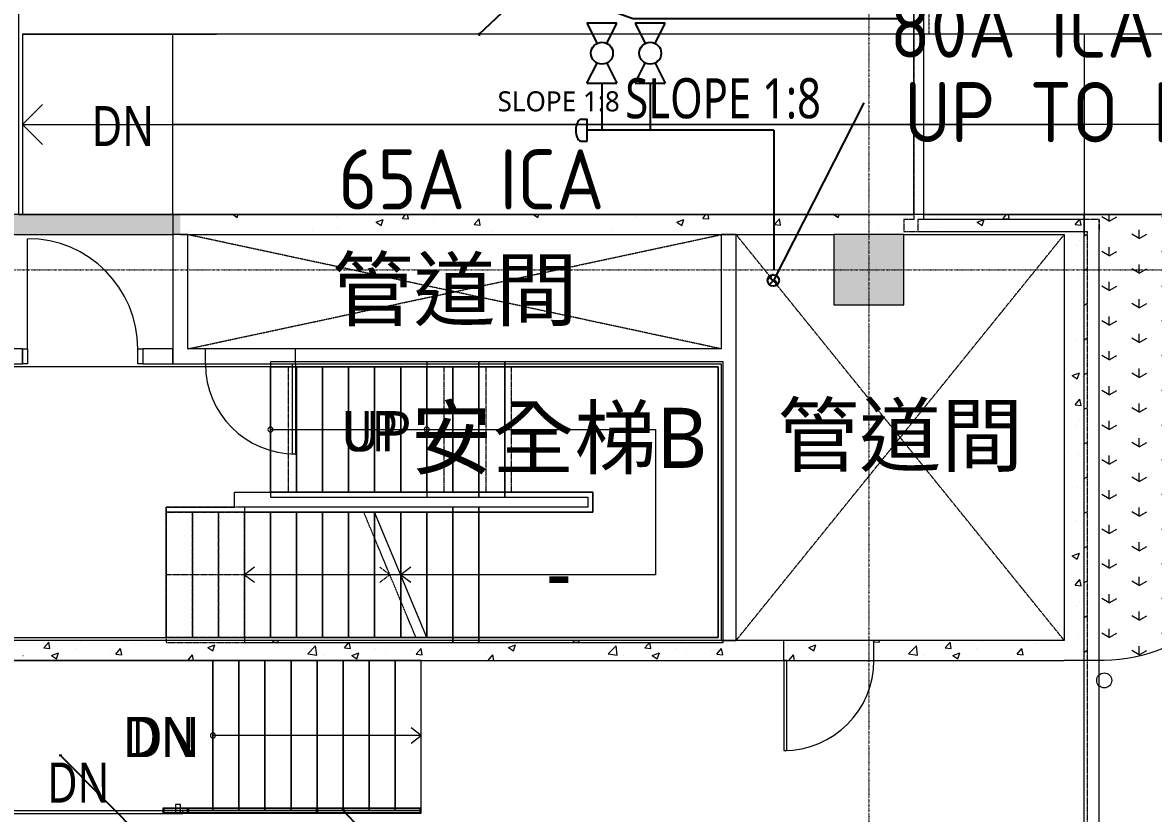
# Model space of a CAD drawing. Extents: x -76427 to 292734, y -42117 to 131250.
# Drawn here: x 253150 to 264441, y 24573 to 32467 of the extents above; entities that cross this region are included whole.
import ezdxf
from ezdxf.enums import TextEntityAlignment as Align

# ---------------------------------------------------------------- set-up
doc = ezdxf.new("R2010")
doc.units = 0
doc.header["$LTSCALE"] = 10
for name, pattern in [('H12PL1$0$DOTK1', [0.01, 0.005, -0.005]), ('H12PL1$0$HIDDEN', [0.4, 0.3, -0.1]), ('H12PL1$0$JJP_三點線', [0.9, 0.3, -0.15, 0, -0.15, 0, -0.15, 0, -0.15]), ('H12PL1$0$JJP_虛線(退縮線、投影線、地下室範圍、非屬本工程、圖面分區)', [0.45, 0.3, -0.15]), ('H12PL1$0$虛線', [0.846667, 0.423333, -0.423333]), ('XFM7P10ICA$0$H12PL1$0$JJP_三點線', [0.9, 0.3, -0.15, 0, -0.15, 0, -0.15, 0, -0.15]), ('XFM7P10ICA$0$H12PL1$0$JJP_虛線(退縮線、投影線、地下室範圍、非屬本工程、圖面分區)', [0.45, 0.3, -0.15])]:
    doc.linetypes.add(name, pattern=pattern)
for name, color, linetype in [('H12PL1$0$A-OBJE-2D', 252, 'Continuous'), ('H12PL1$0$A-RAIL', 252, 'Continuous'), ('H12PL1$0$A-STRS', 252, 'Continuous'), ('H12PL1$0$A-TEXT', 252, 'Continuous'), ('H12PL1$0$A-WALL-EX', 252, 'Continuous'), ('H12PL1$0$A-WALL-IN', 252, 'Continuous'), ('H12PL1$0$A-ZONE', 252, 'Continuous'), ('H12PL1$0$Door', 252, 'Continuous'), ('H12PL1$0$Hattch', 252, 'Continuous'), ('H12PL1$0$L10_14_SIAGE2', 252, 'Continuous'), ('H12PL1$0$L10_14_SUGATA4', 252, 'Continuous'), ('H12PL1$0$L10_14_SUGATAD', 252, 'Continuous'), ('H12PL1$0$S-COL', 252, 'Continuous'), ('H12PL1$0$S-GRID', 252, 'Continuous'), ('H12PL1$0$S-SLAB-SHOW', 252, 'Continuous'), ('XFM7P10ICA$0$H12PL1$0$A-CLNG', 252, 'Continuous'), ('XFM7P10ICA$0$H12PL1$0$A-OBJE-2D', 252, 'Continuous'), ('XFM7P10ICA$0$H12PL1$0$A-STRS', 252, 'Continuous'), ('XFM7P10ICA$0$H12PL1$0$A-TEXT-修改說明', 252, 'Continuous'), ('XFM7P10ICA$0$H12PL1$0$A-WALL-EX', 252, 'Continuous'), ('XFM7P10ICA$0$H12PL1$0$A-WALL-IN', 252, 'Continuous'), ('XFM7P10ICA$0$H12PL1$0$Hattch', 252, 'Continuous'), ('XFM7P10ICA$0$H12PL1$0$L-ROAD', 252, 'Continuous'), ('XFM7P10ICA$0$H12PL1$0$S-COL', 252, 'Continuous'), ('XFM7P10ICA$0$H12PL1$0$S-GRID', 252, 'Continuous'), ('XFM7P10ICA$0$H12PL1$0$S-SLAB-SHOW', 252, 'Continuous'), ('XFM7P10ICA$0$PIPE', 2, 'Continuous'), ('XFM7P10ICA$0$PIPE-TEXT', 1, 'Continuous'), ('XFM7P10ICA$0$U-ICA-PIPE-P2', 4, 'Continuous'), ('XFM7P10ICA$0$U-ICA-TXT', 3, 'Continuous'), ('XFM7P10ICA$0$U-ICA-VALVE', 2, 'Continuous')]:
    doc.layers.add(name, color=color, linetype=linetype)
doc.styles.add('H12PL1$0$Standard', font='', dxfattribs={"width": 0.8})
doc.styles.add('XFM7P10ICA$0$aa-txt', font='isocp.shx', dxfattribs={"bigfont": 'chineset'})
doc.styles.add('XFM7P10ICA$0$H12PL1$0$dim-txt', font='isocp.shx', dxfattribs={"width": 0.7, "bigfont": 'chineset.shx'})
doc.styles.add('XFM7P10ICA$0$H12PL1$0$Standard', font='isocp.shx', dxfattribs={"bigfont": 'chineset.shx'})
doc.styles.get('H12PL1$0$Standard').set_extended_font_data('Microsoft JhengHei')
doc.dimstyles.new('XFM7P10ICA$0$H12PL1$0$ARCH-dim-200MM', dxfattribs={"dimscale": 200, "dimtxt": 0.3, "dimasz": 0.1, "dimexe": 0.1, "dimexo": 0.1, "dimgap": 0.05, "dimtad": 1, "dimdec": 0, "dimlfac": 10, "dimrnd": 0.5, "dimdsep": 46, "dimtxsty": 'XFM7P10ICA$0$H12PL1$0$dim-txt', "dimblk": 'XFM7P10ICA$0$H12PL1$0$_Dot', "dimcen": 2, "dimclrd": 256, "dimclre": 256, "dimclrt": 256, "dimadec": 0, "dimazin": 0, "dimtfac": 1, "dimtix": 1, "dimtmove": 2, "dimatfit": 3, "dimldrblk": 'XFM7P10ICA$0$H12PL1$0$_OBLIQUE', "dimfxl": 1, "dimtvp": 1, "dimtolj": 1, "dimarcsym": 0})

# ---------------------------------------------------------------- blocks, each defined once
blk = doc.blocks.new('*U254')
for p, q in [((-150, 75), (-49.2, 24.6)), ((150, 75), (49.2, 24.6)), ((-49.2, -24.6), (-150, -75)), ((49.2, -24.6), (150, -75))]:
    blk.add_line(p, q)
for points in [[(-150, 75), (-150, -75)], [(150, -75), (150, 75)]]:
    blk.add_lwpolyline(points)
blk.add_circle((0, 0), 55)
blk = doc.blocks.new('XFM7P10ICA$0$Ca-065')
for p, q in [((-3.65, -1.73), (-3.65, 0)), ((3.65, 0), (-3.65, 0)), ((3.65, -1.73), (3.65, 0))]:
    blk.add_line(p, q)
for centre, radius, start, end in [((-2.09, -1.73), 1.56, 180, 241.7155), ((0, 2.16), 5.98, 241.7155, 298.2845), ((2.09, -1.73), 1.56, 298.2845, 0)]:
    blk.add_arc(centre, radius, start, end)
blk = doc.blocks.new('XFM7P10ICA$0$H12PL1$0$_Dot')
blk = doc.blocks.new('XFM7P10ICA$0$H12PL1$0$_OBLIQUE')
at = {"color": 0, "linetype": 'ByBlock', "lineweight": -2}
blk.add_line((-0.5, -0.5), (0.5, 0.5), dxfattribs=at)
blk = doc.blocks.new('H12PL1')
at = {"layer": 'H12PL1$0$Hattch', "linetype": 'Continuous', "lineweight": 0}
h = blk.add_hatch(dxfattribs=at)
h.set_pattern_fill('草_0001', color=256, scale=10, style=0, pattern_type=2)
h.set_pattern_definition([(90, (2e-12, 3e-12), (-600, 0), [86.60254, -259.8076]), (90, (300, 173.2), (-600, 0), [86.60254, -259.8076]), (30, (2e-12, 3e-12), (-300, 519.6152), [86.60254, -259.8076]), (30, (2e-12, 346.4), (-300, 519.6152), [86.60254, -259.8076]), (150, (2e-12, 3e-12), (300, 519.6152), [86.60254, -259.8076]), (150, (2e-12, 346.4), (300, 519.6152), [86.60254, -259.8076])])
edge = h.paths.add_edge_path()
edge.add_line((263750, 30550), (265450, 30550))
edge.add_line((265450, 30550), (265450, 27600))
edge.add_arc((263950, 27600), 1500, -90, 0, ccw=False)
edge.add_line((263950, 26100), (263750, 26100))
edge.add_line((263750, 26100), (263750, 30550))
at = {"layer": 'H12PL1$0$A-OBJE-2D', "linetype": 'H12PL1$0$HIDDEN', "lineweight": 0}
for p, q in [((254800, 29210), (260125, 30350)), ((260125, 29210), (254800, 30350)), ((260275, 26300), (263550, 30350)), ((263550, 26300), (260275, 30350))]:
    blk.add_line(p, q, dxfattribs=at)
at = {"layer": 'H12PL1$0$A-OBJE-2D', "lineweight": 0}
blk.add_lwpolyline([(254650, 30550), (254650, 32350)], dxfattribs=at)
at = {"layer": 'H12PL1$0$A-OBJE-2D', "lineweight": 0, "flags": 128}
blk.add_lwpolyline([(265450, 31450), (254650, 31450)], dxfattribs=at)
at = {"layer": 'H12PL1$0$A-RAIL', "lineweight": 0}
for p, q in [((254550, 24625), (254550, 24575)), ((255050, 24625), (254550, 24625)), ((254560, 24617.5), (254560, 24582.5)), ((255050, 24617.5), (254560, 24617.5)), ((254560, 24617.5), (254560, 24582.5)), ((255050, 24617.5), (254560, 24617.5)), ((254725, 24661.03), (254675, 24661.03)), ((254675, 24661.03), (254675, 24570)), ((254725, 24570), (254725, 24661.03)), ((257130, 24625), (255050, 24625)), ((257120, 24617.5), (255050, 24617.5)), ((257120, 24617.5), (255050, 24617.5)), ((257120, 24582.5), (257120, 24617.5)), ((257120, 24582.5), (257120, 24617.5)), ((257130, 24575), (257130, 24625)), ((254550, 24575), (255050, 24575)), ((254560, 24582.5), (255050, 24582.5)), ((254560, 24582.5), (255050, 24582.5)), ((255050, 24582.5), (257120, 24582.5)), ((255050, 24582.5), (257120, 24582.5)), ((255050, 24575), (257130, 24575))]:
    blk.add_line(p, q, dxfattribs=at)
at = {"layer": 'H12PL1$0$A-RAIL', "lineweight": 0, "flags": 128}
for points in [[(254800, 24587.5, 1), (254800, 24612.5, 1)], [(256090, 24587.5, 1), (256090, 24612.5, 1)]]:
    blk.add_lwpolyline(points, format="xyb", close=True, dxfattribs=at)
at = {"layer": 'H12PL1$0$A-STRS', "lineweight": 0}
for p, q in [((257705, 29080), (257185, 29080)), ((257185, 29080), (257185, 29030)), ((257185, 29030), (257705, 29030)), ((257185, 29030), (257185, 27780)), ((257705, 29030), (257185, 29030)), ((257185, 29030), (257185, 27780)), ((257445, 29030), (257185, 29030)), ((257445, 29030), (257445, 27780)), ((257445, 27780), (257445, 29030)), ((257445, 29030), (257445, 27780)), ((257705, 29030), (257445, 29030)), ((257705, 29030), (257705, 29080)), ((257965, 29080), (257705, 29080)), ((257705, 29080), (257705, 29030)), ((257705, 29030), (257965, 29030)), ((257779.57, 29030), (257705, 29030)), ((257705, 29030), (257705, 27780)), ((257705, 29030), (257705, 27780)), ((257705, 29030), (257705, 27780)), ((257705, 27780), (257705, 29030)), ((257705, 29030), (257705, 27780)), ((257965, 29030), (257705, 29030)), ((257965, 29030), (257779.57, 29030)), ((260145, 29080), (257965, 29080)), ((257965, 29030), (260095, 29030)), ((260095, 29030), (257965, 29030)), ((260095, 29030), (257965, 29030)), ((260095, 29030), (260095, 26330)), ((260095, 26330), (260095, 29030)), ((260095, 26330), (260095, 29030)), ((260145, 26280), (260145, 29080)), ((257185, 28405), (257445, 28405)), ((257445, 28405), (257705, 28405)), ((257705, 28405), (257965, 28405)), ((257965, 28405), (259470, 28405)), ((259470, 28405), (259470, 26955)), ((257705, 27780), (257185, 27780)), ((257185, 27780), (257185, 27730)), ((257185, 27780), (257705, 27780)), ((257185, 27780), (257445, 27780)), ((257445, 27780), (257705, 27780)), ((257705, 27730), (257705, 27780)), ((257965, 27780), (257705, 27780)), ((257705, 27780), (257705, 27730)), ((257705, 27780), (257779.57, 27780)), ((257705, 27780), (257965, 27780)), ((257779.57, 27780), (257965, 27780)), ((258845, 27780), (257965, 27780)), ((257965, 27780), (258845, 27780)), ((257965, 27780), (258845, 27780)), ((258845, 27580), (258845, 27780)), ((258845, 27780), (258845, 27580)), ((258845, 27780), (258845, 27580)), ((257185, 27730), (257705, 27730)), ((257705, 27730), (257965, 27730)), ((257965, 27730), (258795, 27730)), ((258795, 27730), (258795, 27630)), ((257445, 27630), (256644.2, 27630)), ((256665, 27580), (257445, 27580)), ((257445, 27580), (256665, 27580)), ((256925, 27580), (256665, 27580)), ((257185, 26330), (256665, 27580)), ((256925, 26955), (256925, 27580)), ((257185, 27580), (256925, 27580)), ((256925, 27580), (256925, 26955)), ((256925, 26955), (256925, 27580)), ((257185, 26330), (257185, 27580)), ((257445, 27580), (257185, 27580)), ((257185, 27580), (257185, 26330)), ((257185, 26330), (257185, 27580)), ((257705, 27630), (257445, 27630)), ((257445, 27630), (257445, 27580)), ((257445, 27580), (257445, 27630)), ((257445, 27580), (257705, 27580)), ((257705, 27580), (257445, 27580)), ((257445, 26330), (257445, 27580)), ((257445, 26330), (257445, 27580)), ((257705, 27580), (257445, 27580)), ((257445, 27580), (257445, 26330)), ((257445, 26330), (257445, 27580)), ((258795, 27630), (257705, 27630)), ((257705, 27580), (258845, 27580)), ((258845, 27580), (257705, 27580)), ((258845, 27580), (257705, 27580)), ((257025, 27030), (256925, 26955)), ((257445, 26955), (256925, 26955)), ((256925, 26955), (257025, 26880)), ((257705, 26955), (257445, 26955)), ((259470, 26955), (257705, 26955)), ((257445, 26330), (257185, 26330)), ((257185, 26330), (257445, 26330)), ((257185, 26330), (257445, 26330)), ((257705, 26330), (257445, 26330)), ((257445, 26330), (257445, 26280)), ((257445, 26280), (257445, 26330)), ((257445, 26330), (257705, 26330)), ((257445, 26330), (257705, 26330)), ((260095, 26330), (257705, 26330)), ((257705, 26330), (260095, 26330)), ((257705, 26330), (260095, 26330)), ((257205.8, 26280), (257445, 26280)), ((257445, 26280), (257705, 26280)), ((257705, 26280), (260145, 26280)), ((255310, 26100), (255050, 26100)), ((255050, 26100), (255050, 24600)), ((255570, 26100), (255310, 26100)), ((255310, 26100), (255310, 24600)), ((255310, 24600), (255310, 26100)), ((255830, 26100), (255570, 26100)), ((255570, 26100), (255570, 24600)), ((255570, 24600), (255570, 26100)), ((256090, 26100), (255830, 26100)), ((255830, 26100), (255830, 24600)), ((255830, 24600), (255830, 26100)), ((256350, 26100), (256090, 26100)), ((256090, 26100), (256090, 24600)), ((256090, 24600), (256090, 26100)), ((256610, 26100), (256350, 26100)), ((256350, 26100), (256350, 24600)), ((256350, 24600), (256350, 26100)), ((256870, 26100), (256610, 26100)), ((256610, 26100), (256610, 24600)), ((256610, 24600), (256610, 26100)), ((257130, 26100), (256870, 26100)), ((256870, 26100), (256870, 24600)), ((256870, 24600), (256870, 26100)), ((257130, 24600), (257130, 26100)), ((257130, 25350), (257030, 25425)), ((255310, 25350), (255050, 25350)), ((256870, 25350), (255310, 25350)), ((257130, 25350), (256870, 25350)), ((257030, 25275), (257130, 25350)), ((255050, 24600), (255310, 24600)), ((255310, 24600), (255570, 24600)), ((255570, 24600), (255830, 24600)), ((255830, 24600), (256090, 24600)), ((256090, 24600), (256350, 24600)), ((256350, 24600), (256610, 24600)), ((256610, 24600), (256870, 24600)), ((256870, 24600), (257130, 24600))]:
    blk.add_line(p, q, dxfattribs=at)
at = {"layer": 'H12PL1$0$A-STRS', "linetype": 'H12PL1$0$JJP_虛線(退縮線、投影線、地下室範圍、非屬本工程、圖面分區)', "lineweight": 0}
for p, q in [((257360.68, 27780), (257360.68, 29030)), ((257779.57, 27780), (257779.57, 29030)), ((256535.89, 27630), (254585, 27630)), ((254585, 27630), (254585, 27580)), ((254585, 27580), (256556.69, 27580)), ((254845, 27580), (254585, 27580)), ((254585, 27580), (254585, 26330)), ((254845, 26330), (254845, 27580)), ((255105, 27580), (254845, 27580)), ((254845, 27580), (254845, 26330)), ((254845, 26330), (254845, 27580)), ((255105, 26330), (255105, 27580)), ((255365, 27580), (255105, 27580)), ((255105, 27580), (255105, 26330)), ((255105, 26330), (255105, 27580)), ((255365, 26330), (255365, 27580)), ((255625, 27580), (255365, 27580)), ((255365, 27580), (255365, 26330)), ((255365, 26330), (255365, 27580)), ((255625, 26330), (255625, 27580)), ((255885, 27580), (255625, 27580)), ((255625, 27580), (255625, 26330)), ((255625, 26330), (255625, 27580)), ((255885, 26330), (255885, 27580)), ((256145, 27580), (255885, 27580)), ((255885, 27580), (255885, 26330)), ((255885, 26330), (255885, 27580)), ((256145, 26330), (256145, 27580)), ((256405, 27580), (256145, 27580)), ((256145, 27580), (256145, 26330)), ((256145, 26330), (256145, 27580)), ((256405, 26330), (256405, 27580)), ((256556.69, 27580), (256405, 27580)), ((256405, 27580), (256405, 26330)), ((256405, 26330), (256405, 27580)), ((257076.69, 26330), (256556.69, 27580)), ((257445, 26330), (257445, 27580)), ((256665, 26330), (256665, 27319.64)), ((256665, 27319.64), (256665, 26330)), ((256665, 26330), (256665, 27319.64)), ((256816.69, 26955), (256716.69, 27030)), ((254845, 26955), (254585, 26955)), ((256816.69, 26955), (254845, 26955)), ((256716.69, 26880), (256816.69, 26955)), ((256925, 26330), (256925, 26694.64)), ((256925, 26694.64), (256925, 26330)), ((256925, 26330), (256925, 26694.64)), ((257076.69, 26330), (254585, 26330)), ((254585, 26330), (254585, 26280)), ((254585, 26330), (254845, 26330)), ((254845, 26330), (255105, 26330)), ((255105, 26330), (255365, 26330)), ((255365, 26330), (255625, 26330)), ((255625, 26330), (255885, 26330)), ((255885, 26330), (256145, 26330)), ((256145, 26330), (256405, 26330)), ((256405, 26330), (256665, 26330)), ((256665, 26330), (256925, 26330)), ((256925, 26330), (257076.69, 26330)), ((254585, 26280), (257097.49, 26280))]:
    blk.add_line(p, q, dxfattribs=at)
at = {"layer": 'H12PL1$0$A-STRS', "linetype": 'H12PL1$0$虛線', "lineweight": 0}
for p, q in [((254585, 27580), (254585, 26330)), ((256556.69, 27580), (254585, 27580)), ((254585, 26330), (257076.69, 26330))]:
    blk.add_line(p, q, dxfattribs=at)
at = {"layer": 'H12PL1$0$A-STRS', "lineweight": 0, "flags": 128}
for points in [[(257185, 28380, 1), (257185, 28430, 1)], [(255050, 25325, 1), (255050, 25375, 1)]]:
    blk.add_lwpolyline(points, format="xyb", close=True, dxfattribs=at)
at = {"layer": 'H12PL1$0$A-WALL-EX', "linetype": 'H12PL1$0$JJP_虛線(退縮線、投影線、地下室範圍、非屬本工程、圖面分區)', "lineweight": 0}
for p, q in [((263780, 30500), (262087.86, 30500)), ((263900, 30500), (263780, 30500)), ((263900, 30380), (263900, 30500)), ((263900, -2530), (263900, 30380))]:
    blk.add_line(p, q, dxfattribs=at)
at = {"layer": 'H12PL1$0$A-WALL-EX', "linetype": 'H12PL1$0$JJP_虛線(退縮線、投影線、地下室範圍、非屬本工程、圖面分區)', "lineweight": 0, "flags": 128}
for points in [[(262050, 90450), (262050, 30500)], [(262150, 30500), (262150, 90550)], [(262050, 30500), (261950.38, 30500)], [(261950.38, 30500), (261950.38, 30380)], [(263900.03, 30500.03), (262087.86, 30500.03)], [(262087.86, 30500.03), (262087.86, 30500)], [(262087.86, 30500), (262087.86, 30380)], [(263900, 30500), (262150, 30500)], [(263900, 30500), (263900, 30380)], [(263900.03, 30500.03), (263900.03, 30500)], [(263900.03, -2650.03), (263900.03, 30500)], [(261950.38, 30380), (263780, 30380)], [(262087.86, 30380), (263780, 30380)], [(263780, 30380), (263780, -2530)], [(263780, 30380), (263780, -2530)], [(263900, -2650), (263900, 30380)]]:
    blk.add_lwpolyline(points, dxfattribs=at)
at = {"layer": 'H12PL1$0$A-WALL-EX', "lineweight": 0, "flags": 128}
for points in [[(262150, 30500), (262150, 90550)], [(262150, 30500), (262150, 90550)], [(262050, 30550), (254650, 30550)], [(263750, 30550), (262050, 30550)], [(263750, 30550), (263750, 30350)], [(254800, 30350), (261250, 30350)], [(261950, 30350), (262050, 30350)], [(262050, 30350), (263550, 30350)], [(263550, 30350), (263550, 26300)], [(263750, 26100), (263750, 30350)], [(263750, 26100), (263550, 26100)]]:
    blk.add_lwpolyline(points, dxfattribs=at)
at = {"layer": 'H12PL1$0$A-WALL-IN', "lineweight": 0}
for p, q in [((254800, 30350), (254650, 30350)), ((254800, 30350), (254650, 30350)), ((253150, 29210), (253150, 29060)), ((254350, 29210), (254350, 29060)), ((254975, 29060), (254975, 29210)), ((255875, 29060), (255875, 29210)), ((260750, 26100), (260750, 26300)), ((261650, 26100), (261650, 26300))]:
    blk.add_line(p, q, dxfattribs=at)
at = {"layer": 'H12PL1$0$A-WALL-IN', "lineweight": 0, "flags": 128}
for points in [[(254650, 30550), (254650, 30350)], [(254650, 30350), (254650, 29060)], [(254800, 29210), (254800, 30350)], [(260275, 30350), (260125, 30350)], [(260125, 30350), (260125, 29210)], [(260275, 26300), (260275, 30350)], [(253150, 29210), (253050, 29210)], [(254650, 29210), (254350, 29210)], [(254650, 29060), (254650, 29210)], [(254975, 29210), (254800, 29210)], [(260125, 29210), (255875, 29210)], [(253050, 29060), (253150, 29060)], [(254350, 29060), (254650, 29060)], [(254650, 29060), (254800, 29060)], [(254800, 29060), (254975, 29060)], [(255875, 29060), (260125, 29060)], [(260125, 29060), (260125, 26300)], [(260750, 26300), (252850, 26300)], [(260125, 26300), (260275, 26300)], [(263550, 26300), (261650, 26300)], [(252737, 26100), (260750, 26100)], [(261650, 26100), (263550, 26100)]]:
    blk.add_lwpolyline(points, dxfattribs=at)
at = {"layer": 'H12PL1$0$Door', "lineweight": 0}
for p, q in [((253200, 29210), (253200, 30310)), ((253150, 29210), (253200, 29210)), ((253150, 29060), (253150, 29210)), ((253150, 29210), (253150, 29060)), ((253150, 29210), (253150, 29060)), ((253200, 29210), (253200, 29060)), ((254300, 29060), (254300, 29210)), ((254300, 29210), (254350, 29210)), ((254350, 29210), (254350, 29060)), ((254350, 29210), (254350, 29060)), ((254350, 29210), (254350, 29060)), ((254975, 29060), (254975, 29210)), ((255875, 29060), (255875, 29210)), ((253200, 29060), (253150, 29060)), ((254350, 29060), (254300, 29060)), ((255845, 28160), (255845, 29060)), ((255845, 29060), (255875, 29060)), ((255875, 29060), (255875, 28160)), ((255875, 28160), (255845, 28160)), ((260750, 26100), (260750, 26300)), ((261650, 26100), (261650, 26300)), ((260750, 26100), (260750, 25200)), ((260780, 26100), (260750, 26100)), ((260780, 25200), (260780, 26100)), ((260750, 25200), (260780, 25200))]:
    blk.add_line(p, q, dxfattribs=at)
for centre, radius, start, end in [((253200, 29210), 1100, 0, 90), ((255875, 29060), 900, 180, 270), ((260750, 26100), 900, 270, 0)]:
    blk.add_arc(centre, radius, start, end, dxfattribs=at)
at = {"layer": 'H12PL1$0$Hattch', "lineweight": 0, "flags": 128}
blk.add_lwpolyline([(263750, 30550), (265450, 30550), (265450, 27600, -0.41421356), (263950, 26100), (263750, 26100)], format="xyb", close=True, dxfattribs=at)
at = {"layer": 'H12PL1$0$L10_14_SIAGE2', "lineweight": 0}
blk.add_circle((263950, 25900), 75, dxfattribs=at)
at = {"layer": 'H12PL1$0$L10_14_SUGATA4', "lineweight": 0}
blk.add_line((253150, 32350), (255085, 32350), dxfattribs=at)
at = {"layer": 'H12PL1$0$L10_14_SUGATAD', "linetype": 'H12PL1$0$DOTK1', "lineweight": 0}
for p, q in [((262200, 90600), (262200, 32350)), ((263900, -2650), (263900, 26100))]:
    blk.add_line(p, q, dxfattribs=at)
at = {"layer": 'H12PL1$0$S-COL', "lineweight": 0, "flags": 128}
blk.add_lwpolyline([(261250, 29650), (261950, 29650), (261950, 30350), (261250, 30350)], close=True, dxfattribs=at)
at = {"layer": 'H12PL1$0$S-GRID', "linetype": 'H12PL1$0$JJP_三點線', "lineweight": 0}
for p, q in [((261600, 128250), (261600, -28000)), ((-29000, 30000), (289600, 30000))]:
    blk.add_line(p, q, dxfattribs=at)
at = {"layer": 'H12PL1$0$S-SLAB-SHOW', "lineweight": 0, "flags": 128}
for points in [[(253150, 32350), (253150, 30550)], [(265450, 32350), (254650, 32350), (253150, 32350)], [(265450, 30550), (254650, 30550), (253150, 30550)]]:
    blk.add_lwpolyline(points, dxfattribs=at)
for points in [[(252880, 26330), (254585, 26330), (254585, 27630), (255265, 27630), (255265, 27780), (255625, 27780), (255625, 29030), (252880, 29030)], [(255050, 26100), (253050, 26100), (253050, 24570), (254750.29, 24570), (254750.29, 24600), (255050, 24600)]]:
    blk.add_lwpolyline(points, close=True, dxfattribs=at)
at = {"layer": 'H12PL1$0$A-TEXT', "linetype": 'Continuous', "lineweight": 0, "char_height": 400, "style": 'H12PL1$0$Standard'}
for s, insert, attachment_point in [('\\A1;SLOPE 1:8', (259167.98, 31911.89), 1), ('\\A1;DN', (253840.49, 31433.78), 4), ('\\A1;UP', (256337.32, 28385.49), 4), ('\\A1;DN', (254240.49, 25333.78), 4), ('\\A1;DN', (253395.24, 24879.73), 4)]:
    blk.add_mtext(s, dxfattribs=dict(at, insert=insert, attachment_point=attachment_point))
at = {"layer": 'H12PL1$0$A-ZONE', "style": 'H12PL1$0$Standard'}
for s, p in [('管道間', (257462.5, 30102.55)), ('安全梯B', (258504.91, 28621.87)), ('管道間', (261912.5, 28647.55)), ('-', (258504.91, 27279.97))]:
    blk.add_text(s, height=600, dxfattribs=at).set_placement(p, align=Align.TOP_CENTER)
blk = doc.blocks.new('XFM7P10ICA$0$H12PL1')
at = {"layer": 'XFM7P10ICA$0$H12PL1$0$Hattch', "linetype": 'Continuous', "lineweight": 0}
for points in [[(254725, 30550), (253050, 30550), (253050, 30350), (254725, 30350)], [(261250, 29650), (261950, 29650), (261950, 30350), (261250, 30350)]]:
    blk.add_hatch(color=256, dxfattribs=at).paths.add_polyline_path(points)
at = {"layer": 'XFM7P10ICA$0$H12PL1$0$A-CLNG', "lineweight": 0, "flags": 128}
blk.add_lwpolyline([(253110, 30550), (262050, 30550), (262050, 59450), (253110, 59450)], close=True, dxfattribs=at)
at = {"layer": 'XFM7P10ICA$0$H12PL1$0$A-OBJE-2D', "lineweight": 0}
for q in [(253350, 31650), (253350, 31250)]:
    blk.add_line((253150, 31450), q, dxfattribs=at)
at = {"layer": 'XFM7P10ICA$0$H12PL1$0$A-OBJE-2D', "lineweight": 0, "flags": 128}
blk.add_lwpolyline([(253150, 31450), (263750, 31450)], dxfattribs=at)
at = {"layer": 'XFM7P10ICA$0$H12PL1$0$A-STRS', "lineweight": 0}
for p, q in [((257965, 29080), (255625, 29080)), ((255625, 29080), (255625, 29030)), ((255625, 29030), (257965, 29030)), ((255625, 29030), (255625, 27780)), ((257965, 29030), (255625, 29030)), ((255625, 29030), (255625, 27780)), ((255885, 29030), (255625, 29030)), ((255885, 29030), (255885, 27780)), ((255885, 27780), (255885, 29030)), ((255885, 29030), (255885, 27780)), ((256145, 29030), (255885, 29030)), ((256145, 29030), (256145, 27780)), ((256145, 27780), (256145, 29030)), ((256145, 29030), (256145, 27780)), ((256405, 29030), (256145, 29030)), ((256405, 29030), (256405, 27780)), ((256405, 27780), (256405, 29030)), ((256405, 29030), (256405, 27780)), ((256665, 29030), (256405, 29030)), ((256665, 29030), (256665, 27780)), ((256665, 27780), (256665, 29030)), ((256665, 29030), (256665, 27780)), ((256925, 29030), (256665, 29030)), ((256925, 29030), (256925, 27780)), ((256925, 27780), (256925, 29030)), ((256925, 29030), (256925, 27780)), ((257185, 29030), (256925, 29030)), ((257705, 29080), (257185, 29080)), ((257185, 29080), (257185, 29030)), ((257185, 29030), (257185, 27780)), ((257185, 27780), (257185, 29030)), ((257185, 29030), (257185, 27780)), ((257445, 29030), (257185, 29030)), ((257185, 29030), (257705, 29030)), ((257185, 29030), (257185, 27780)), ((257705, 29030), (257185, 29030)), ((257185, 29030), (257185, 27780)), ((257445, 29030), (257185, 29030)), ((257445, 29030), (257445, 27780)), ((257445, 27780), (257445, 29030)), ((257445, 29030), (257445, 27780)), ((257705, 29030), (257445, 29030)), ((257445, 29030), (257445, 27780)), ((257445, 27780), (257445, 29030)), ((257445, 29030), (257445, 27780)), ((257705, 29030), (257445, 29030)), ((257705, 29030), (257705, 29080)), ((257965, 29080), (257705, 29080)), ((257705, 29080), (257705, 29030)), ((257705, 29030), (257705, 27780)), ((257705, 27780), (257705, 29030)), ((257705, 29030), (257705, 27780)), ((257965, 29030), (257705, 29030)), ((257705, 29030), (257965, 29030)), ((257779.57, 29030), (257705, 29030)), ((257705, 29030), (257705, 27780)), ((257705, 29030), (257705, 27780)), ((257705, 29030), (257705, 27780)), ((257705, 27780), (257705, 29030)), ((257705, 29030), (257705, 27780)), ((257965, 29030), (257705, 29030)), ((257965, 29030), (257779.57, 29030)), ((257965, 29030), (257965, 29080)), ((260145, 29080), (257965, 29080)), ((257965, 29080), (257965, 29030)), ((260145, 29080), (257965, 29080)), ((257965, 29030), (260095, 29030)), ((258032.66, 29030), (257965, 29030)), ((257965, 29030), (257965, 27780)), ((257965, 29030), (257965, 27780)), ((257965, 29030), (257965, 27780)), ((257965, 27780), (257965, 29030)), ((260095, 29030), (257965, 29030)), ((257965, 29030), (257965, 27780)), ((257965, 29030), (260095, 29030)), ((260095, 29030), (257965, 29030)), ((260095, 29030), (257965, 29030)), ((260095, 29030), (258032.66, 29030)), ((260095, 29030), (260095, 26330)), ((260095, 26330), (260095, 29030)), ((260095, 26330), (260095, 29030)), ((260095, 29030), (260095, 26330)), ((260095, 26330), (260095, 29030)), ((260095, 26330), (260095, 29030)), ((260145, 26280), (260145, 29080)), ((260145, 26280), (260145, 29080)), ((255625, 28405), (255885, 28405)), ((255885, 28405), (257965, 28405)), ((257185, 28405), (257445, 28405)), ((257445, 28405), (257705, 28405)), ((257705, 28405), (257965, 28405)), ((257965, 28405), (259470, 28405)), ((257965, 28405), (259470, 28405)), ((259470, 28405), (259470, 26955)), ((259470, 28405), (259470, 26955)), ((257965, 27780), (255625, 27780)), ((255625, 27780), (255625, 27730)), ((255625, 27780), (257965, 27780)), ((255625, 27780), (255885, 27780)), ((255885, 27780), (256145, 27780)), ((256145, 27780), (256405, 27780)), ((256405, 27780), (256665, 27780)), ((256665, 27780), (256925, 27780)), ((256925, 27780), (257185, 27780)), ((257185, 27780), (257445, 27780)), ((257705, 27780), (257185, 27780)), ((257185, 27780), (257185, 27730)), ((257185, 27780), (257705, 27780)), ((257185, 27780), (257445, 27780)), ((257445, 27780), (257705, 27780)), ((257445, 27780), (257705, 27780)), ((257705, 27780), (257965, 27780)), ((257705, 27730), (257705, 27780)), ((257965, 27780), (257705, 27780)), ((257705, 27780), (257705, 27730)), ((257705, 27780), (257779.57, 27780)), ((257705, 27780), (257965, 27780)), ((257779.57, 27780), (257965, 27780)), ((257965, 27730), (257965, 27780)), ((258845, 27780), (257965, 27780)), ((257965, 27780), (257965, 27730)), ((257965, 27780), (258032.66, 27780)), ((257965, 27780), (258845, 27780)), ((258845, 27780), (257965, 27780)), ((257965, 27780), (258845, 27780)), ((257965, 27780), (258845, 27780)), ((258032.66, 27780), (258845, 27780)), ((258845, 27580), (258845, 27780)), ((258845, 27780), (258845, 27580)), ((258845, 27780), (258845, 27580)), ((258845, 27580), (258845, 27780)), ((258845, 27780), (258845, 27580)), ((258845, 27780), (258845, 27580)), ((255625, 27730), (257965, 27730)), ((257185, 27730), (257705, 27730)), ((257705, 27730), (257965, 27730)), ((257965, 27730), (258795, 27730)), ((257965, 27730), (258795, 27730)), ((258795, 27730), (258795, 27630)), ((258795, 27730), (258795, 27630)), ((257705, 27630), (255365, 27630)), ((255365, 27630), (255365, 27580)), ((255365, 27580), (257705, 27580)), ((257705, 27580), (255365, 27580)), ((255365, 27580), (255365, 26330)), ((255625, 27580), (255365, 27580)), ((255365, 27580), (255365, 26330)), ((255625, 26330), (255625, 27580)), ((255885, 27580), (255625, 27580)), ((255625, 27580), (255625, 26330)), ((255625, 26330), (255625, 27580)), ((255885, 26330), (255885, 27580)), ((256145, 27580), (255885, 27580)), ((255885, 27580), (255885, 26330)), ((255885, 26330), (255885, 27580)), ((256145, 26330), (256145, 27580)), ((256405, 27580), (256145, 27580)), ((256145, 27580), (256145, 26330)), ((256145, 26330), (256145, 27580)), ((256405, 26330), (256405, 27580)), ((256665, 27580), (256405, 27580)), ((256405, 27580), (256405, 26330)), ((256405, 26330), (256405, 27580)), ((257445, 27630), (256644.2, 27630)), ((256665, 26330), (256665, 27580)), ((256925, 27580), (256665, 27580)), ((256665, 27580), (256665, 26330)), ((256665, 26330), (256665, 27580)), ((256665, 27580), (257445, 27580)), ((257445, 27580), (256665, 27580)), ((256925, 27580), (256665, 27580)), ((257185, 26330), (256665, 27580)), ((256925, 26330), (256925, 27580)), ((257185, 27580), (256925, 27580)), ((256925, 27580), (256925, 26330)), ((256925, 26330), (256925, 27580)), ((256925, 26955), (256925, 27580)), ((257185, 27580), (256925, 27580)), ((256925, 27580), (256925, 26955)), ((256925, 26955), (256925, 27580)), ((257185, 26330), (257185, 27580)), ((257445, 27580), (257185, 27580)), ((257185, 27580), (257185, 26330)), ((257185, 26330), (257185, 27580)), ((257185, 26330), (257185, 27580)), ((257445, 27580), (257185, 27580)), ((257185, 27580), (257185, 26330)), ((257185, 26330), (257185, 27580)), ((257705, 27630), (257445, 27630)), ((257445, 27630), (257445, 27580)), ((257445, 27580), (257445, 27630)), ((257445, 26330), (257445, 27580)), ((257705, 27580), (257445, 27580)), ((257445, 27580), (257445, 26330)), ((257445, 26330), (257445, 27580)), ((257445, 27580), (257705, 27580)), ((257705, 27580), (257445, 27580)), ((257445, 26330), (257445, 27580)), ((257445, 26330), (257445, 27580)), ((257705, 27580), (257445, 27580)), ((257445, 27580), (257445, 26330)), ((257445, 26330), (257445, 27580)), ((258795, 27630), (257705, 27630)), ((257705, 27630), (257705, 27580)), ((257705, 27580), (257705, 27630)), ((258795, 27630), (257705, 27630)), ((257705, 27580), (258845, 27580)), ((258845, 27580), (257705, 27580)), ((257705, 26330), (257705, 27580)), ((257705, 26330), (257705, 27580)), ((258845, 27580), (257705, 27580)), ((257705, 27580), (257705, 26330)), ((257705, 26330), (257705, 27580)), ((257705, 27580), (258845, 27580)), ((258845, 27580), (257705, 27580)), ((258845, 27580), (257705, 27580)), ((255465, 27030), (255365, 26955)), ((257025, 27030), (256925, 26955)), ((255625, 26955), (255365, 26955)), ((255365, 26955), (255465, 26880)), ((257705, 26955), (255625, 26955)), ((257445, 26955), (256925, 26955)), ((256925, 26955), (257025, 26880)), ((257705, 26955), (257445, 26955)), ((259470, 26955), (257705, 26955)), ((259470, 26955), (257705, 26955)), ((257705, 26330), (255365, 26330)), ((255365, 26330), (255365, 26280)), ((255365, 26330), (257705, 26330)), ((255365, 26330), (255625, 26330)), ((255625, 26330), (255885, 26330)), ((255885, 26330), (256145, 26330)), ((256145, 26330), (256405, 26330)), ((256405, 26330), (256665, 26330)), ((256665, 26330), (256925, 26330)), ((256925, 26330), (257185, 26330)), ((257185, 26330), (257445, 26330)), ((257445, 26330), (257185, 26330)), ((257185, 26330), (257445, 26330)), ((257185, 26330), (257445, 26330)), ((257445, 26330), (257705, 26330)), ((257705, 26330), (257445, 26330)), ((257445, 26330), (257445, 26280)), ((257445, 26280), (257445, 26330)), ((257445, 26330), (257705, 26330)), ((257445, 26330), (257705, 26330)), ((260095, 26330), (257705, 26330)), ((257705, 26330), (257705, 26280)), ((257705, 26280), (257705, 26330)), ((257705, 26330), (260095, 26330)), ((257705, 26330), (260095, 26330)), ((260095, 26330), (257705, 26330)), ((257705, 26330), (260095, 26330)), ((257705, 26330), (260095, 26330)), ((255365, 26280), (257705, 26280)), ((257205.8, 26280), (257445, 26280)), ((257445, 26280), (257705, 26280)), ((257705, 26280), (260145, 26280)), ((257705, 26280), (260145, 26280)), ((255310, 26100), (255050, 26100)), ((255050, 26100), (255050, 24600)), ((255570, 26100), (255310, 26100)), ((255310, 26100), (255310, 24600)), ((255310, 24600), (255310, 26100)), ((255830, 26100), (255570, 26100)), ((255570, 26100), (255570, 24600)), ((255570, 24600), (255570, 26100)), ((256090, 26100), (255830, 26100)), ((255830, 26100), (255830, 24600)), ((255830, 24600), (255830, 26100)), ((256350, 26100), (256090, 26100)), ((256090, 26100), (256090, 24600)), ((256090, 24600), (256090, 26100)), ((256610, 26100), (256350, 26100)), ((256350, 26100), (256350, 24600)), ((256350, 24600), (256350, 26100)), ((256870, 26100), (256610, 26100)), ((256610, 26100), (256610, 24600)), ((256610, 24600), (256610, 26100)), ((257130, 26100), (256870, 26100)), ((256870, 26100), (256870, 24600)), ((256870, 24600), (256870, 26100)), ((257130, 24600), (257130, 26100)), ((257130, 25350), (257030, 25425)), ((255310, 25350), (255050, 25350)), ((256870, 25350), (255310, 25350)), ((257130, 25350), (256870, 25350)), ((257030, 25275), (257130, 25350)), ((255050, 24600), (255310, 24600)), ((255310, 24600), (255570, 24600)), ((255570, 24600), (255830, 24600)), ((255830, 24600), (256090, 24600)), ((256090, 24600), (256350, 24600)), ((256350, 24600), (256610, 24600)), ((256610, 24600), (256870, 24600)), ((256870, 24600), (257130, 24600))]:
    blk.add_line(p, q, dxfattribs=at)
at = {"layer": 'XFM7P10ICA$0$H12PL1$0$A-STRS', "linetype": 'XFM7P10ICA$0$H12PL1$0$JJP_虛線(退縮線、投影線、地下室範圍、非屬本工程、圖面分區)', "lineweight": 0}
for p, q in [((255804.09, 27780), (255804.09, 29030)), ((257360.68, 27780), (257360.68, 29030)), ((257779.57, 27780), (257779.57, 29030)), ((258032.66, 27780), (258032.66, 29030)), ((257445, 26330), (257445, 27580)), ((257705, 26330), (257705, 27580))]:
    blk.add_line(p, q, dxfattribs=at)
at = {"layer": 'XFM7P10ICA$0$H12PL1$0$A-STRS', "lineweight": 0, "flags": 128}
for points in [[(255625, 28380, 1), (255625, 28430, 1)], [(257185, 28380, 1), (257185, 28430, 1)], [(255050, 25325, 1), (255050, 25375, 1)]]:
    blk.add_lwpolyline(points, format="xyb", close=True, dxfattribs=at)
at = {"layer": 'XFM7P10ICA$0$H12PL1$0$A-WALL-EX', "linetype": 'XFM7P10ICA$0$H12PL1$0$JJP_虛線(退縮線、投影線、地下室範圍、非屬本工程、圖面分區)', "lineweight": 0}
for p, q in [((263780, 30500), (262087.86, 30500)), ((263900, 30500), (263780, 30500)), ((263900, 30380), (263900, 30500)), ((263900, -2530), (263900, 30380))]:
    blk.add_line(p, q, dxfattribs=at)
at = {"layer": 'XFM7P10ICA$0$H12PL1$0$A-WALL-EX', "linetype": 'XFM7P10ICA$0$H12PL1$0$JJP_虛線(退縮線、投影線、地下室範圍、非屬本工程、圖面分區)', "lineweight": 0, "flags": 128}
for points in [[(262050, 90450), (262050, 30500)], [(262150, 30500), (262150, 90550)], [(262050, 30500), (261950.38, 30500)], [(261950.38, 30500), (261950.38, 30380)], [(263900.03, 30500.03), (262087.86, 30500.03)], [(262087.86, 30500.03), (262087.86, 30500)], [(262087.86, 30500), (262087.86, 30380)], [(263900, 30500), (262150, 30500)], [(263900, 30500), (263900, 30380)], [(263900.03, 30500.03), (263900.03, 30500)], [(263900.03, -2650.03), (263900.03, 30500)], [(261950.38, 30380), (263780, 30380)], [(262087.86, 30380), (263780, 30380)], [(263780, 30380), (263780, -2530)], [(263780, 30380), (263780, -2530)], [(263900, -2650), (263900, 30380)]]:
    blk.add_lwpolyline(points, dxfattribs=at)
at = {"layer": 'XFM7P10ICA$0$H12PL1$0$A-WALL-EX', "lineweight": 0, "flags": 128}
for points in [[(254725, 30550), (253050, 30550)], [(262050, 30550), (254725, 30550)], [(263750, 30550), (262050, 30550)], [(263750, 30550), (263750, 30350)], [(253050, 30350), (254650, 30350)], [(254725, 30350), (261250, 30350)], [(261950, 30350), (262050, 30350)], [(262050, 30350), (263550, 30350)], [(263550, 30350), (263550, 26300)], [(263750, 26100), (263750, 30350)], [(263550, 26300), (252850, 26300)], [(252850, 26100), (263550, 26100)], [(263750, 26100), (263550, 26100)]]:
    blk.add_lwpolyline(points, dxfattribs=at)
at = {"layer": 'XFM7P10ICA$0$H12PL1$0$A-WALL-IN', "lineweight": 0, "flags": 128}
for points in [[(254650, 30350), (254650, 29210)], [(254800, 29210), (254800, 30350)], [(260275, 30350), (260125, 30350)], [(260125, 30350), (260125, 29210)], [(260275, 26300), (260275, 30350)], [(254650, 29210), (254650, 29060)], [(260125, 29210), (254800, 29210)], [(254650, 29060), (260125, 29060)], [(260125, 29060), (260125, 26300)], [(260125, 26300), (260275, 26300)]]:
    blk.add_lwpolyline(points, dxfattribs=at)
at = {"layer": 'XFM7P10ICA$0$H12PL1$0$Hattch', "lineweight": 0}
for p, q in [((254783.26, 30490.34), (254783.31, 30490.34)), ((255250.94, 30550), (255293.65, 30521.19)), ((255293.71, 30521.1), (255303.41, 30550)), ((256281.66, 30535.09), (256281.71, 30535.09)), ((256681.03, 30474.66), (256751.05, 30501.54)), ((256697.53, 30488.63), (256697.58, 30488.63)), ((256715.62, 30535.45), (256715.67, 30535.45)), ((256730.84, 30441.01), (256751.11, 30501.44)), ((256941.93, 30513.03), (256972.95, 30550)), ((256941.93, 30513.03), (257001.7, 30507.8)), ((257001.76, 30507.7), (256993.96, 30550)), ((257249.44, 30512.89), (257249.49, 30512.89)), ((257659.19, 30450.28), (257707.4, 30507.73)), ((257719.02, 30444.95), (257707.46, 30507.63)), ((257783.26, 30490.34), (257783.31, 30490.34)), ((258250.94, 30550), (258293.65, 30521.19)), ((258293.71, 30521.1), (258303.41, 30550)), ((259281.66, 30535.09), (259281.71, 30535.09)), ((259681.03, 30474.66), (259751.05, 30501.54)), ((259697.53, 30488.63), (259697.58, 30488.63)), ((259715.62, 30535.45), (259715.67, 30535.45)), ((259730.84, 30441.01), (259751.11, 30501.44)), ((259941.93, 30513.03), (259972.95, 30550)), ((259941.93, 30513.03), (260001.7, 30507.8)), ((260001.76, 30507.7), (259993.96, 30550)), ((260249.44, 30512.89), (260249.49, 30512.89)), ((260659.19, 30450.28), (260707.4, 30507.73)), ((260719.02, 30444.95), (260707.46, 30507.63)), ((260783.26, 30490.34), (260783.31, 30490.34)), ((261250.94, 30550), (261293.65, 30521.19)), ((261293.71, 30521.1), (261303.41, 30550)), ((262281.66, 30535.09), (262281.71, 30535.09)), ((262681.03, 30474.66), (262751.05, 30501.54)), ((262697.53, 30488.63), (262697.58, 30488.63)), ((262715.62, 30535.45), (262715.67, 30535.45)), ((262730.84, 30441.01), (262751.11, 30501.44)), ((262941.93, 30513.03), (262972.95, 30550)), ((262941.93, 30513.03), (263001.7, 30507.8)), ((263001.76, 30507.7), (262993.96, 30550)), ((263249.44, 30512.89), (263249.49, 30512.89)), ((263659.19, 30450.28), (263705.65, 30505.65)), ((263705.65, 30505.65), (263707.4, 30507.73)), ((263707.49, 30507.49), (263707.46, 30507.63)), ((263719.02, 30444.95), (263707.49, 30507.49)), ((254829.95, 30385.35), (254830, 30385.35)), ((255698.48, 30434.99), (255698.53, 30434.99)), ((256042.19, 30389.75), (256042.24, 30389.75)), ((256178.15, 30413.65), (256178.2, 30413.65)), ((256292.53, 30422.7), (256292.58, 30422.7)), ((256671.26, 30472.56), (256671.31, 30472.56)), ((256681.03, 30474.66), (256730.78, 30441.11)), ((257659.19, 30450.28), (257718.96, 30445.05)), ((257829.95, 30385.35), (257830, 30385.35)), ((258698.48, 30434.99), (258698.53, 30434.99)), ((259042.19, 30389.75), (259042.24, 30389.75)), ((259178.15, 30413.65), (259178.2, 30413.65)), ((259292.53, 30422.7), (259292.58, 30422.7)), ((259671.26, 30472.56), (259671.31, 30472.56)), ((259681.03, 30474.66), (259730.78, 30441.11)), ((260659.19, 30450.28), (260718.96, 30445.05)), ((260829.95, 30385.35), (260830, 30385.35)), ((261698.48, 30434.99), (261698.53, 30434.99)), ((262042.19, 30389.75), (262042.24, 30389.75)), ((262178.15, 30413.65), (262178.2, 30413.65)), ((262292.53, 30422.7), (262292.58, 30422.7)), ((262671.26, 30472.56), (262671.31, 30472.56)), ((262681.03, 30474.66), (262730.78, 30441.11)), ((263659.19, 30450.28), (263718.96, 30445.05)), ((263703.92, 30290.17), (263703.97, 30290.17)), ((263668.81, 30244.12), (263668.86, 30244.12)), ((263588.53, 29979.34), (263588.58, 29979.34)), ((263691.76, 29957.27), (263691.81, 29957.27)), ((263679.6, 29624.38), (263679.65, 29624.38)), ((263667.44, 29291.48), (263667.49, 29291.48)), ((263631.53, 28944.27), (263701.55, 28971.15)), ((263631.53, 28944.27), (263681.27, 28910.72)), ((263655.28, 28958.59), (263655.33, 28958.59)), ((263681.34, 28910.62), (263701.61, 28971.05)), ((263728.66, 28937.48), (263728.71, 28937.48)), ((263553.15, 28788.67), (263553.2, 28788.67)), ((263659.19, 28650.28), (263707.4, 28707.73)), ((263719.02, 28644.95), (263707.46, 28707.63)), ((263659.19, 28650.28), (263718.96, 28645.05)), ((263703.92, 28490.17), (263703.97, 28490.17)), ((263668.81, 28444.12), (263668.86, 28444.12)), ((263588.53, 28179.34), (263588.58, 28179.34)), ((263691.76, 28157.27), (263691.81, 28157.27)), ((263679.6, 27824.38), (263679.65, 27824.38)), ((263667.44, 27491.48), (263667.49, 27491.48)), ((263631.53, 27144.27), (263701.55, 27171.15)), ((263631.53, 27144.27), (263681.27, 27110.72)), ((263655.28, 27158.59), (263655.33, 27158.59)), ((263681.34, 27110.62), (263701.61, 27171.05)), ((263728.66, 27137.48), (263728.71, 27137.48)), ((263553.15, 26988.67), (263553.2, 26988.67)), ((263659.19, 26850.28), (263707.4, 26907.73)), ((263719.02, 26844.95), (263707.46, 26907.63)), ((263659.19, 26850.28), (263718.96, 26845.05)), ((263703.92, 26690.17), (263703.97, 26690.17)), ((263668.81, 26644.12), (263668.86, 26644.12)), ((263588.53, 26379.34), (263588.58, 26379.34)), ((263691.76, 26357.27), (263691.81, 26357.27)), ((253363.42, 26223.59), (253411.63, 26281.04)), ((253363.42, 26223.59), (253423.19, 26218.36)), ((253423.25, 26218.26), (253411.69, 26280.94)), ((253673.21, 26222.84), (253673.26, 26222.84)), ((253731.73, 26290.13), (253731.78, 26290.13)), ((254027.01, 26199.84), (254027.06, 26199.84)), ((254080.68, 26160.84), (254128.89, 26218.29)), ((254140.51, 26155.51), (254128.95, 26218.19)), ((254186.65, 26293.25), (254186.7, 26293.25)), ((254265.55, 26267.57), (254265.6, 26267.57)), ((254405.74, 26249.7), (254405.79, 26249.7)), ((254799.38, 26245.02), (254799.43, 26245.02)), ((255000.59, 26229.6), (255070.61, 26256.47)), ((255000.59, 26229.6), (255050.33, 26196.04)), ((255050.39, 26195.95), (255070.67, 26256.38)), ((255646.16, 26286.34), (255657.62, 26300)), ((255646.16, 26286.34), (255705.93, 26281.11)), ((255705.99, 26281.01), (255702.49, 26300)), ((255997.27, 26165.43), (256075.16, 26246.61)), ((256086.27, 26151.55), (256075.23, 26246.52)), ((256363.42, 26223.59), (256411.63, 26281.04)), ((256363.42, 26223.59), (256423.19, 26218.36)), ((256423.25, 26218.26), (256411.69, 26280.94)), ((256673.21, 26222.84), (256673.26, 26222.84)), ((256731.73, 26290.13), (256731.78, 26290.13)), ((257027.01, 26199.84), (257027.06, 26199.84)), ((257080.68, 26160.84), (257128.89, 26218.29)), ((257140.51, 26155.51), (257128.95, 26218.19)), ((257186.65, 26293.25), (257186.7, 26293.25)), ((257265.55, 26267.57), (257265.6, 26267.57)), ((257405.74, 26249.7), (257405.79, 26249.7)), ((257799.38, 26245.02), (257799.43, 26245.02)), ((258000.59, 26229.6), (258070.61, 26256.47)), ((258000.59, 26229.6), (258050.33, 26196.04)), ((258050.39, 26195.95), (258070.67, 26256.38)), ((258646.16, 26286.34), (258657.62, 26300)), ((258646.16, 26286.34), (258705.93, 26281.11)), ((258705.99, 26281.01), (258702.49, 26300)), ((258997.27, 26165.43), (259075.16, 26246.61)), ((259086.27, 26151.55), (259075.23, 26246.52)), ((259363.42, 26223.59), (259411.63, 26281.04)), ((259363.42, 26223.59), (259423.19, 26218.36)), ((259423.25, 26218.26), (259411.69, 26280.94)), ((259673.21, 26222.84), (259673.26, 26222.84)), ((259731.73, 26290.13), (259731.78, 26290.13)), ((260027.01, 26199.84), (260027.06, 26199.84)), ((260080.68, 26160.84), (260128.89, 26218.29)), ((260140.51, 26155.51), (260128.95, 26218.19)), ((260186.65, 26293.25), (260186.7, 26293.25)), ((260265.55, 26267.57), (260265.6, 26267.57)), ((260405.74, 26249.7), (260405.79, 26249.7)), ((260799.38, 26245.02), (260799.43, 26245.02)), ((261000.59, 26229.6), (261070.61, 26256.47)), ((261000.59, 26229.6), (261050.33, 26196.04)), ((261050.39, 26195.95), (261070.67, 26256.38)), ((261646.16, 26286.34), (261657.62, 26300)), ((261646.16, 26286.34), (261705.93, 26281.11)), ((261705.99, 26281.01), (261702.49, 26300)), ((261997.27, 26165.43), (262075.16, 26246.61)), ((262086.27, 26151.55), (262075.23, 26246.52)), ((262363.42, 26223.59), (262411.63, 26281.04)), ((262363.42, 26223.59), (262423.19, 26218.36)), ((262423.25, 26218.26), (262411.69, 26280.94)), ((262673.21, 26222.84), (262673.26, 26222.84)), ((262731.73, 26290.13), (262731.78, 26290.13)), ((263027.01, 26199.84), (263027.06, 26199.84)), ((263080.68, 26160.84), (263128.89, 26218.29)), ((263140.51, 26155.51), (263128.95, 26218.19)), ((263186.65, 26293.25), (263186.7, 26293.25)), ((263265.55, 26267.57), (263265.6, 26267.57)), ((263405.74, 26249.7), (263405.79, 26249.7)), ((253153.83, 26147.87), (253153.88, 26147.87)), ((253437.72, 26149.51), (253507.74, 26176.39)), ((253437.72, 26149.51), (253487.46, 26115.96)), ((253487.52, 26115.86), (253507.8, 26176.29)), ((253776.67, 26166.89), (253776.72, 26166.89)), ((254080.68, 26160.84), (254140.45, 26155.61)), ((254788.66, 26188.68), (254788.71, 26188.68)), ((254799.55, 26100), (254846.15, 26155.54)), ((254856.44, 26100), (254846.21, 26155.44)), ((255997.27, 26165.43), (256086.21, 26151.64)), ((256153.83, 26147.87), (256153.88, 26147.87)), ((256437.72, 26149.51), (256507.74, 26176.39)), ((256437.72, 26149.51), (256487.46, 26115.96)), ((256487.52, 26115.86), (256507.8, 26176.29)), ((256776.67, 26166.89), (256776.72, 26166.89)), ((257080.68, 26160.84), (257140.45, 26155.61)), ((257788.66, 26188.68), (257788.71, 26188.68)), ((257799.55, 26100), (257846.15, 26155.54)), ((257856.44, 26100), (257846.21, 26155.44)), ((258997.27, 26165.43), (259086.21, 26151.64)), ((259153.83, 26147.87), (259153.88, 26147.87)), ((259437.72, 26149.51), (259507.74, 26176.39)), ((259437.72, 26149.51), (259487.46, 26115.96)), ((259487.52, 26115.86), (259507.8, 26176.29)), ((259776.67, 26166.89), (259776.72, 26166.89)), ((260080.68, 26160.84), (260140.45, 26155.61)), ((260788.66, 26188.68), (260788.71, 26188.68)), ((260799.55, 26100), (260846.15, 26155.54)), ((260856.44, 26100), (260846.21, 26155.44)), ((261997.27, 26165.43), (262086.21, 26151.64)), ((262153.83, 26147.87), (262153.88, 26147.87)), ((262437.72, 26149.51), (262507.74, 26176.39)), ((262437.72, 26149.51), (262487.46, 26115.96)), ((262487.52, 26115.86), (262507.8, 26176.29)), ((262776.67, 26166.89), (262776.72, 26166.89)), ((263080.68, 26160.84), (263140.45, 26155.61))]:
    blk.add_line(p, q, dxfattribs=at)
at = {"layer": 'XFM7P10ICA$0$H12PL1$0$L-ROAD', "lineweight": 0, "flags": 128}
blk.add_lwpolyline([(262150, 62500), (284398.49, 62500.86), (284091.79, 3765.52, -0.08283938), (282586.35, -4991.7, -0.29143349), (280381.71, -7203.3, -0.08359873), (263352.82, -10066.2), (261700, -10064.17), (261700, -553.81), (263750, -550), (263750, 30550), (262150, 30550)], format="xyb", close=True, dxfattribs=at)
blk.add_lwpolyline([(262150, 30550), (263750, 30550), (262150, 30549.94)], close=True, dxfattribs=at)
at = {"layer": 'XFM7P10ICA$0$H12PL1$0$S-COL', "lineweight": 0, "flags": 128}
blk.add_lwpolyline([(261250, 29650), (261950, 29650), (261950, 30350), (261250, 30350)], close=True, dxfattribs=at)
at = {"layer": 'XFM7P10ICA$0$H12PL1$0$S-GRID', "linetype": 'XFM7P10ICA$0$H12PL1$0$JJP_三點線', "lineweight": 0}
for p, q in [((261600, 128250), (261600, -28000)), ((-29000, 30000), (289600, 30000))]:
    blk.add_line(p, q, dxfattribs=at)
at = {"layer": 'XFM7P10ICA$0$H12PL1$0$S-SLAB-SHOW', "lineweight": 0, "flags": 128}
for points in [[(253150, 32350), (253150, 30550)], [(263750, 32350), (253150, 32350)], [(263750, 32350), (263750, 30550)], [(263750, 30550), (253150, 30550)]]:
    blk.add_lwpolyline(points, dxfattribs=at)
blk.add_lwpolyline([(253050, 24600), (255050, 24600), (255050, 26100), (253050, 26100)], close=True, dxfattribs=at)
at = {"linetype": 'Continuous', "lineweight": 0, "insert": (257892, 31780.95), "char_height": 200, "attachment_point": 1, "style": 'XFM7P10ICA$0$H12PL1$0$Standard'}
blk.add_mtext('\\A1;{\\fMicrosoft JhengHei|b0|i0|c136|p34;SLOPE 1:8}', dxfattribs=at)
at = {"layer": 'XFM7P10ICA$0$H12PL1$0$A-OBJE-2D', "linetype": 'Continuous', "lineweight": 0, "char_height": 400, "attachment_point": 4, "style": 'XFM7P10ICA$0$H12PL1$0$Standard'}
for s, insert in [('\\A1;{\\fMicrosoft JhengHei|b0|i0|c136|p34;UP}', (256337.32, 28385.49)), ('\\A1;{\\fMicrosoft JhengHei|b0|i0|c136|p34;DN}', (254145.24, 25333.78))]:
    blk.add_mtext(s, dxfattribs=dict(at, insert=insert))
at = {"layer": 'XFM7P10ICA$0$H12PL1$0$A-TEXT-修改說明', "lineweight": 0, "annotation_type": 0, "has_hookline": 1, "hookline_direction": 0}
for points, text_width in [([(257709.5, 32350), (258253.77, 32871.53), (259242.1, 32508.85), (259262.1, 32508.85)], 2620.13), ([(253528.41, 25151.53), (256069.53, 22587.67), (258993.37, 22224.99)], 5252.77), ([(256350, 24600), (256894.27, 24032.99), (257882.6, 23670.31), (257902.6, 23670.31)], 2600.7)]:
    blk.add_leader(points, dimstyle='XFM7P10ICA$0$H12PL1$0$ARCH-dim-200MM', dxfattribs=dict(at, text_width=text_width))
blk = doc.blocks.new('XFM7P10ICA')
at = {"layer": 'XFM7P10ICA$0$PIPE'}
h = blk.add_hatch(dxfattribs=at)
h.set_pattern_fill('ANSI31', color=256, scale=15, style=0)
h.set_pattern_definition([(45, (223330.126, -34164.805), (-33.67596, 33.67596), [])])
edge = h.paths.add_edge_path()
edge.add_arc((260646.36956, 29893.22709), 57.15, 90, 270)
edge.add_arc((260646.36956, 29864.65209), 28.575, 270, 450)
edge.add_arc((260646.36956, 29921.80209), 28.575, 90, 270, ccw=False)
blk.add_lwpolyline([(260646.36956, 29950.37709, 1), (260646.36956, 29893.22709, -1), (260646.36956, 29836.07709, -1)], format="xyb", close=True, dxfattribs=at)
blk.add_circle((260646.36956, 29893.22709), 57.15, dxfattribs=at)
at = {"layer": 'XFM7P10ICA$0$PIPE-TEXT'}
blk.add_lwpolyline([(261548.75674, 31664.53774), (260646.36956, 29893.22709), (260646.36956, 29893.22709)], dxfattribs=at)
at = {"layer": 'XFM7P10ICA$0$U-ICA-PIPE-P2'}
for p, q in [((258934.82962, 31861.63738), (258934.82962, 31392.1722)), ((259416.53677, 31861.63738), (259416.53677, 31392.1722)), ((259578.62692, 31392.1722), (258787.31362, 31392.1722)), ((260651.56287, 31392.1722), (258834.9851, 31392.1722)), ((260651.56287, 31392.1722), (260651.56287, 30000))]:
    blk.add_line(p, q, dxfattribs=at)
blk.add_blockref('XFM7P10ICA$0$H12PL1', (0, 0))
at = {"layer": 'XFM7P10ICA$0$U-ICA-PIPE-P2', "xscale": 30, "yscale": 30, "zscale": 30, "rotation": 270}
blk.add_blockref('XFM7P10ICA$0$Ca-065', (258787.31362, 31392.1722), dxfattribs=at)
at = {"layer": 'XFM7P10ICA$0$U-ICA-VALVE', "xscale": 2, "yscale": 2, "zscale": 2, "rotation": 89.99999999999999}
for p in [(258934.82962, 32161.63738), (259416.53677, 32161.63738)]:
    blk.add_blockref('*U254', p, dxfattribs=at)
at = {"layer": 'XFM7P10ICA$0$U-ICA-TXT', "extrusion": (0, 0, -1), "style": 'XFM7P10ICA$0$aa-txt', "text_generation_flag": 2}
for s, p in [('80A ICA', (-261810.27165, 32116.91797, 0)), ('UP TO L20', (-261952.28013, 31272.57559, 0))]:
    blk.add_text(s, height=600, dxfattribs=at).set_placement(p)
at = {"layer": 'XFM7P10ICA$0$U-ICA-TXT', "style": 'XFM7P10ICA$0$aa-txt'}
blk.add_text('65A ICA', height=600, dxfattribs=at).set_placement((256303.03971, 30602.00731))

msp = doc.modelspace()

# ---------------------------------------------------------------- block references
msp.add_blockref('XFM7P10ICA', (0, 0))

# ---------------------------------------------------------------- next in the draw order: block references
msp.add_blockref('H12PL1', (0, 0))

doc.saveas('drawing.dxf')
